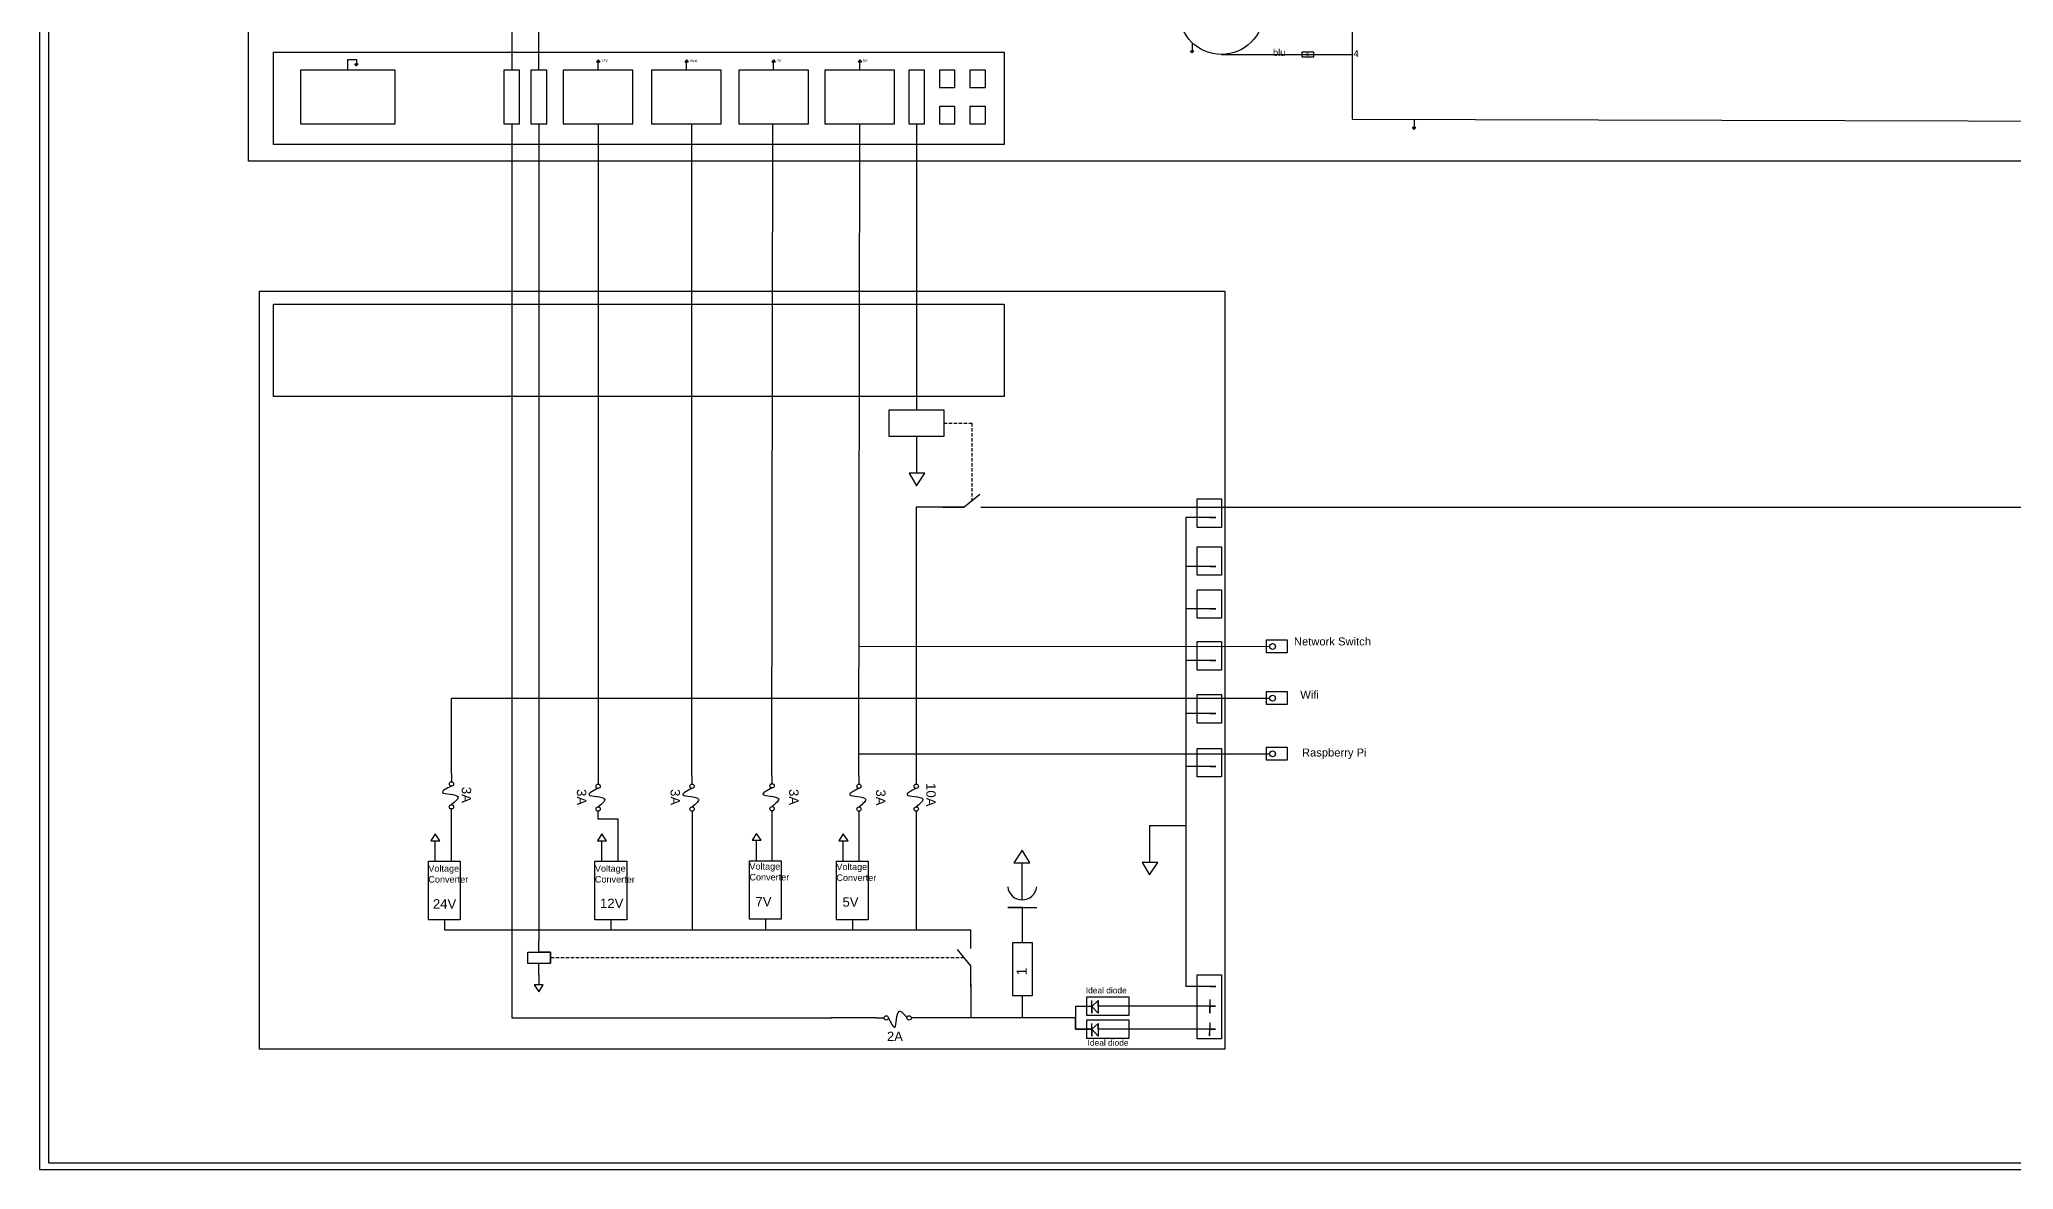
# Model space of a CAD drawing. Header units: inches. Extents: x -6006 to 28106, y 59 to 4778.
# Drawn here: x 12949 to 15909, y 59 to 1754 of the extents above; entities that cross this region are included whole.
import ezdxf

# ---------------------------------------------------------------- set-up
doc = ezdxf.new("R2010")
doc.units = ezdxf.units.IN
doc.header["$MEASUREMENT"] = 0
doc.linetypes.add('DASHED2', pattern=[0.375, 0.25, -0.125])
doc.styles.get("Standard").update_dxf_attribs({"font": 'arial.ttf'})

msp = doc.modelspace()

# ---------------------------------------------------------------- linework, layer by layer
at = {"color": 0}
for p, q in [((13697.8, 1708.4), (13697.8, 1921.3)), ((13927.4, 596.8), (13927.4, 418.6))]:
    msp.add_line(p, q, dxfattribs=at)
at = {"color": 3}
for p, q in [((14677.4, 1749.4), (14677.4, 1737.6)), ((15010.3, 1634.8), (15010.3, 1623)), ((14264.1, 1159), (14264.1, 1103.7)), ((14613.3, 575.4), (14613.3, 520.1)), ((14422.4, 463.9), (14422.4, 519.2))]:
    msp.add_line(p, q, dxfattribs=at)
at = {"color": 3, "ltscale": 5}
for p, q in [((13424.4, 1714.8), (13421.9, 1718.1)), ((13421.9, 1718.1), (13426.8, 1718.1)), ((13424.4, 1714.8), (13426.8, 1718.1)), ((14677.4, 1734.2), (14674.9, 1737.6)), ((14674.9, 1737.6), (14679.8, 1737.6)), ((14677.4, 1734.2), (14679.8, 1737.6)), ((15010.3, 1619.6), (15007.8, 1623)), ((15007.8, 1623), (15012.8, 1623)), ((15010.3, 1619.6), (15012.8, 1623))]:
    msp.add_line(p, q, dxfattribs=at)
at = {"color": 1, "ltscale": 5}
for p, q in [((13786.5, 1723.8), (13784, 1720.4)), ((13789, 1720.4), (13784, 1720.4)), ((13786.5, 1723.8), (13789, 1720.4)), ((13919, 1723.8), (13916.5, 1720.4)), ((13921.5, 1720.4), (13916.5, 1720.4)), ((13919, 1723.8), (13921.5, 1720.4)), ((14049.7, 1723.8), (14047.2, 1720.4)), ((14052.2, 1720.4), (14047.2, 1720.4)), ((14049.7, 1723.8), (14052.2, 1720.4)), ((14178.7, 1723.8), (14176.3, 1720.4)), ((14181.2, 1720.4), (14176.3, 1720.4)), ((14178.7, 1723.8), (14181.2, 1720.4))]:
    msp.add_line(p, q, dxfattribs=at)
at = {"color": 1}
for p, q in [((13786.5, 1708.4), (13786.5, 1720.4)), ((13919, 1708.4), (13919, 1720.4)), ((14049.7, 1708.4), (14049.7, 1720.4)), ((14178.7, 1708.4), (14178.7, 1720.4)), ((14263.5, 596.8), (14263.5, 418.6)), ((13566.8, 521.8), (13566.8, 588.3)), ((13816.6, 521.8), (13816.6, 584.8)), ((14047.4, 522.4), (14047.4, 585.4)), ((14177.8, 521.8), (14177.8, 584.8)), ((14694.5, 304.3), (14571.9, 304.3)), ((14203.4, 286.7), (14136.2, 286.9)), ((14422.9, 286.9), (14268, 286.9)), ((14694.3, 270), (14571.9, 270))]:
    msp.add_line(p, q, dxfattribs=at)
for p, q in [((14721.1, 1731.8), (14917.1, 1731.8)), ((13566.6, 652.9), (13566.6, 640.9)), ((13786.5, 649.4), (13786.5, 637.5)), ((13927.3, 649.4), (13927.3, 637.5)), ((14047.2, 650.1), (14047.2, 638.1)), ((14177.6, 649.4), (14177.6, 637.5)), ((14263.4, 649.4), (14263.4, 637.5)), ((13566.8, 588.3), (13566.8, 600.2)), ((13786.7, 584.8), (13786.7, 596.8)), ((14047.4, 585.4), (14047.4, 597.4)), ((14177.8, 584.8), (14177.8, 596.8)), ((14203.4, 286.7), (14215.4, 286.7)), ((14268, 286.9), (14256.1, 286.9))]:
    msp.add_line(p, q)
at = {"color": 1, "ltscale": 20}
for p, q in [((13657, 1627.8), (13657.4, 286.9)), ((14177.8, 844.6), (14793.3, 843.9)), ((13566.6, 766.4), (14793.3, 766.4)), ((14177.7, 682.9), (14793.3, 682.9)), ((13657.4, 286.9), (14136.6, 286.9)), ((14136.6, 286.9), (14136.6, 286.9))]:
    msp.add_line(p, q, dxfattribs=at)
at = {"color": 3, "ltscale": 20}
msp.add_line((14613.3, 575.4), (14667.8, 575.4), dxfattribs=at)
at = {"color": 1}
for points in [[(14878.2, 3898.9), (14874.4, 3898.9), (14874.4, 1939.8), (13657, 1939.8), (13657, 1708.4)], [(12949, 1827.7), (12949, 59.4), (17620.3, 59.4), (17620.3, 3459), (17252, 3459), (17252, 3088.8), (17381, 3088.8), (17381, 3060), (17403.5, 3060)], [(14047.2, 650.1), (14048.3, 1628.4)], [(13927.3, 649.4), (13927.3, 1627.8)], [(14177.6, 649.4), (14178.7, 1627.8)], [(14335, 1052.8), (14263.4, 1052.8), (14263.4, 649.4)], [(13816.6, 584.8), (13786.7, 584.8)], [(14345.5, 390.7), (14345.5, 418.6), (13556.7, 418.6), (13556.7, 434.1)], [(13805.6, 434.1), (13805.6, 418.6)], [(14345.5, 338), (14345.5, 286.9)], [(14526.8, 304.1), (14502.1, 304.1), (14502.1, 269.8), (14526.8, 269.8), (14502.1, 269.8), (14502.1, 286.9), (14422.9, 286.9), (14422.9, 320.1)], [(14703.7, 314.5), (14703.6, 294.1), (14703.6, 304.3), (14712.4, 304.3), (14694.5, 304.3)], [(14703.6, 280.1), (14703.4, 259.8), (14703.5, 270), (14712.2, 270), (14694.3, 270)]]:
    msp.add_lwpolyline(points, dxfattribs=at)
at = {"color": 3}
for points in [[(12962.7, 1821.1), (12962.7, 69.5), (17602.4, 69.5), (17602.4, 3434.7), (17263.7, 3434.7), (17263.7, 2910.3), (17357.6, 2910.3), (17357.6, 2950), (17387.6, 2950)], [(13411.2, 1708.4), (13411.2, 1724.4), (13424.4, 1724.4), (13424.4, 1718.1)], [(14276.5, 1103.7), (14252.8, 1103.7), (14264.1, 1084.8), (14276.5, 1103.7)], [(14704.1, 1037.3), (14704.1, 1037.3), (14704.1, 1037.3), (14712.8, 1037.3), (14667.8, 1037.3)], [(14704.1, 963.8), (14704.1, 963.8), (14704.1, 963.8), (14712.8, 963.8), (14667.8, 963.8)], [(14704.1, 900.3), (14704.1, 900.3), (14704.1, 900.3), (14712.8, 900.3), (14667.8, 900.3)], [(14704.1, 822.8), (14704.1, 822.8), (14704.1, 822.8), (14712.8, 822.8), (14667.8, 822.8)], [(14704.1, 743.3), (14704.1, 743.3), (14704.1, 743.3), (14712.8, 743.3), (14667.8, 743.3)], [(14704.1, 663.8), (14704.1, 663.8), (14704.1, 663.8), (14712.8, 663.8), (14667.8, 663.8)], [(13542.3, 521.8), (13542.3, 552.5), (13549.4, 552.5), (13542.3, 562.7), (13535.8, 552.5), (13542.3, 552.5)], [(13791.9, 521.8), (13791.9, 552.5), (13799.1, 552.5), (13791.9, 562.7), (13785.4, 552.5), (13791.9, 552.5)], [(14023.8, 522.4), (14023.8, 553.2), (14030.9, 553.2), (14023.8, 563.3), (14017.3, 553.2), (14023.8, 553.2)], [(14154.2, 521.8), (14154.2, 552.5), (14161.3, 552.5), (14154.2, 562.7), (14147.7, 552.5), (14154.2, 552.5)], [(14410, 519.2), (14433.7, 519.2), (14422.4, 538.2), (14410, 519.2)], [(14625.8, 520.1), (14602, 520.1), (14613.3, 501.2), (14625.8, 520.1)], [(13697.8, 351.6), (13697.8, 336.2), (13690.6, 336.2), (13697.8, 326), (13704.3, 336.2), (13697.8, 336.2)], [(14704.1, 333.8), (14704.1, 333.8), (14704.1, 333.8), (14712.8, 333.8), (14667.8, 333.8)]]:
    msp.add_lwpolyline(points, dxfattribs=at)
at = {"color": 4}
msp.add_lwpolyline([(13262.4, 3065.9), (16400.5, 3065.9), (16400.5, 1571.9), (13262.4, 1571.9)], close=True, dxfattribs=at)
for points in [[(14917.1, 1635), (16394.7, 1630.9), (16394.7, 1932.3), (14917.1, 1936.4)], [(14859.8, 1728.3), (14859.8, 1735.3), (14841.8, 1735.3), (14841.8, 1728.3)], [(13685.9, 1627.8), (13709.7, 1627.8), (13709.7, 1708.4), (13685.9, 1708.4)], [(14252.2, 1627.8), (14276, 1627.8), (14276, 1708.4), (14252.2, 1708.4)], [(14298.3, 1682.3), (14321.6, 1682.3), (14321.6, 1708.4), (14298.3, 1708.4)], [(14343.9, 1682.3), (14367.3, 1682.3), (14367.3, 1708.4), (14343.9, 1708.4)], [(14298.3, 1627.8), (14321.6, 1627.8), (14321.6, 1654), (14298.3, 1654)], [(14343.9, 1627.8), (14367.3, 1627.8), (14367.3, 1654), (14343.9, 1654)], [(14819.8, 853.7), (14819.8, 834.2), (14788.8, 834.2), (14788.8, 853.7)], [(14819.8, 776.2), (14819.8, 756.7), (14788.8, 756.7), (14788.8, 776.2)], [(14819.8, 692.7), (14819.8, 673.2), (14788.8, 673.2), (14788.8, 692.7)], [(13579.8, 434.1), (13532, 434.1), (13532, 521.8), (13579.8, 521.8)], [(13829.4, 434.1), (13781.7, 434.1), (13781.7, 521.8), (13829.4, 521.8)], [(14061.2, 434.8), (14013.4, 434.8), (14013.4, 522.4), (14061.2, 522.4)], [(14191.6, 434.1), (14143.8, 434.1), (14143.8, 521.8), (14191.6, 521.8)], [(14408.4, 399.7), (14437.4, 399.7), (14437.4, 320.1), (14408.4, 320.1)], [(14519.3, 318.3), (14582.4, 318.3), (14582.4, 290.3), (14519.3, 290.3)], [(14519.3, 284), (14582.4, 284), (14582.4, 255.9), (14519.3, 255.9)]]:
    msp.add_lwpolyline(points, close=True)
at = {"color": 6}
for points in [[(13300, 1735.3), (14395.4, 1735.3), (14395.4, 1596.9), (13300, 1596.9)], [(13300, 1357.3), (14395.4, 1357.3), (14395.4, 1218.9), (13300, 1218.9)], [(14684.5, 1065.2), (14721.3, 1065.2), (14721.3, 1022.5), (14684.5, 1022.5)], [(14684.5, 993.6), (14721.3, 993.6), (14721.3, 950.9), (14684.5, 950.9)], [(14684.5, 929.1), (14721.3, 929.1), (14721.3, 886.4), (14684.5, 886.4)], [(14684.5, 851.2), (14721.3, 851.2), (14721.3, 808.4), (14684.5, 808.4)], [(14684.5, 771.8), (14721.3, 771.8), (14721.3, 729.1), (14684.5, 729.1)], [(14684.5, 691.1), (14721.3, 691.1), (14721.3, 648.4), (14684.5, 648.4)], [(14684.5, 351.4), (14721.3, 351.4), (14721.3, 255.6), (14684.5, 255.6)]]:
    msp.add_lwpolyline(points, close=True, dxfattribs=at)
at = {"color": 3}
msp.add_lwpolyline([(13340.3, 1627.8), (13482.1, 1627.8), (13482.1, 1708.4), (13340.3, 1708.4)], close=True, dxfattribs=at)
at = {"color": 1}
for points in [[(13645.1, 1627.8), (13668.9, 1627.8), (13668.9, 1708.4), (13645.1, 1708.4)], [(13734.3, 1627.8), (13838.7, 1627.8), (13838.7, 1708.4), (13734.3, 1708.4)], [(13866.8, 1627.8), (13971.2, 1627.8), (13971.2, 1708.4), (13866.8, 1708.4)], [(13997.5, 1627.8), (14101.9, 1627.8), (14101.9, 1708.4), (13997.5, 1708.4)], [(14126.5, 1627.8), (14231, 1627.8), (14231, 1708.4), (14126.5, 1708.4)]]:
    msp.add_lwpolyline(points, close=True, dxfattribs=at)
for points in [[(13697.8, 1627.8), (13697.8, 402.2), (13697.8, 402.2), (13697.8, 402.2)], [(14303.4, 1052.8), (14335, 1052.8), (14359.1, 1072.6)], [(14360.6, 1052.8), (14388.6, 1052.8)], [(14422.9, 399.7), (14422.9, 452.4), (14400.8, 452.4), (14444.3, 452.4)], [(13697.8, 351.6), (13697.8, 368.6), (13681, 368.6), (13681, 385.4), (13715, 385.4), (13715, 368.8), (13697.8, 368.6), (13715, 368.8), (13715, 385.4), (13697.8, 385.4), (13697.8, 402.2)], [(14345.5, 333.5), (14345.5, 365), (14325.6, 389.2)], [(14571.9, 304.3), (14536.2, 304.3), (14536.2, 294), (14526.8, 304.1), (14536.2, 312.7), (14536.2, 304.3), (14536.2, 312.7), (14526.8, 304.1), (14526.8, 294.1), (14526.8, 304.1), (14526.8, 294), (14526.8, 312.7)], [(14571.9, 270), (14536.2, 270), (14536.2, 259.6), (14526.8, 269.8), (14536.2, 278.4), (14536.2, 270), (14536.2, 278.4), (14526.8, 269.8), (14526.8, 259.7), (14526.8, 269.8), (14526.8, 259.6), (14526.8, 278.4)]]:
    msp.add_lwpolyline(points)
at = {"color": 1, "ltscale": 20}
for points in [[(13786.5, 1627.8), (13786.5, 649.4)], [(14388.6, 1052.8), (17076.5, 1052.8)], [(13566.6, 652.9), (13566.6, 766.4)], [(14037.3, 434.8), (14037.4, 418.6)], [(14167.7, 434.1), (14167.8, 418)]]:
    msp.add_lwpolyline(points, dxfattribs=at)
at = {"ltscale": 20}
msp.add_lwpolyline([(14264.1, 1627.8), (14264.1, 1198.7)], dxfattribs=at)
at = {"color": 4, "ltscale": 20}
msp.add_lwpolyline([(13278.9, 1376.9), (14726, 1376.9), (14726, 240), (13278.9, 240)], close=True, dxfattribs=at)
at = {"ltscale": 20}
msp.add_lwpolyline([(14223.1, 1198.7), (14305.1, 1198.7), (14305.1, 1159), (14223.1, 1159)], close=True, dxfattribs=at)
at = {"linetype": 'DASHED2', "ltscale": 20}
for points in [[(14305.1, 1178.9), (14347.1, 1178.9), (14347.1, 1062.7)], [(14335.6, 377.1), (13715, 377.1)]]:
    msp.add_lwpolyline(points, dxfattribs=at)
at = {"color": 3, "ltscale": 20}
msp.add_lwpolyline([(14667.8, 1037.3), (14667.8, 333.8)], dxfattribs=at)
for centre, radius in [((14721.1, 1795.1), 63.2), ((14797.7, 843.9), 4.45), ((14797.7, 766.4), 4.45), ((14797.7, 682.9), 4.45), ((13566.7, 637.7), 3.21), ((13786.6, 634.3), 3.21), ((13927.4, 634.3), 3.21), ((14047.3, 634.9), 3.21), ((14177.7, 634.3), 3.21), ((14263.5, 634.3), 3.21), ((13566.7, 603.4), 3.21), ((13786.6, 600), 3.21), ((13927.4, 600), 3.21), ((14047.3, 600.6), 3.21), ((14177.7, 600), 3.21), ((14263.5, 600), 3.21), ((14218.6, 286.8), 3.21), ((14252.9, 286.8), 3.21)]:
    msp.add_circle(centre, radius)
msp.add_arc((14422.4, 485.8), 21.9, 186.2232, 353.7768)
for points in [[(13566.7, 634.5), (13553, 625.1), (13576.5, 618.5), (13566.7, 606.7)], [(13786.6, 631.1), (13772.9, 621.6), (13796.4, 615.1), (13786.6, 603.2)], [(13927.4, 631.1), (13913.7, 621.6), (13937.3, 615.1), (13927.4, 603.2)], [(14047.3, 631.7), (14033.6, 622.3), (14057.1, 615.7), (14047.3, 603.8)], [(14177.7, 631.1), (14164, 621.6), (14187.6, 615.1), (14177.7, 603.2)], [(14263.5, 631.1), (14249.8, 621.6), (14273.3, 615.1), (14263.5, 603.2)], [(14221.8, 286.8), (14231.2, 273.1), (14237.8, 296.7), (14249.7, 286.8)]]:
    msp.add_spline(points, degree=3)

# ---------------------------------------------------------------- texts
at = {"color": 1}
for s, p in [('12V', (13791.1, 1720.4)), ('Vbat', (13923.6, 1720.4)), ('7V', (14054.3, 1720.4)), ('5V', (14183.4, 1720.4))]:
    msp.add_text(s, height=4.13, dxfattribs=at).set_placement(p)
at = {"ltscale": 5}
for s, p in [('blu', (14798.3, 1729.9)), ('4', (14919.1, 1728.4))]:
    msp.add_text(s, height=10, rotation=359.8034, dxfattribs=at).set_placement(p)
for s, height, rotation, p in [('33', 4.13, 90, (14852, 1728.3)), ('3A', 14.1, 270, (13582.1, 633.4)), ('3A', 14.1, 270, (13754.7, 630)), ('3A', 14.1, 270, (13895.2, 630)), ('3A', 14.1, 270, (14072.9, 630.1)), ('3A', 14.1, 270, (14203.3, 629.5)), ('10A', 14.1, 270, (14278.6, 639)), ('1', 15.1, 90, (14429, 350.5))]:
    msp.add_text(s, height=height, rotation=rotation).set_placement(p)
at = {"color": 7, "linetype": 'DASHED2', "ltscale": 20, "true_color": 0xffffff}
for s, p in [('Network Switch', (14829.8, 845.5)), ('Wifi', (14839.3, 765.6)), ('Raspberry Pi', (14841.8, 678.9))]:
    msp.add_text(s, height=12, dxfattribs=at).set_placement(p)
for s, height, p in [('24V', 14.1, (13538.8, 450.8)), ('12V', 14.1, (13789.4, 451.6)), ('7V', 14.1, (14022.5, 454.2)), ('5V', 14.1, (14152.9, 453.6)), ('Ideal diode', 8.988, (14517.7, 323.6)), ('2A', 14.1, (14219.5, 252)), ('Ideal diode', 8.988, (14520.4, 245.1))]:
    msp.add_text(s, height=height).set_placement(p)
at = {"color": 1, "ltscale": 20, "char_height": 9.752, "attachment_point": 1}
for insert in [(13532, 515.8), (13781.7, 515.8), (14013.4, 519), (14143.8, 518.3)]:
    msp.add_mtext_dynamic_manual_height_columns('{\\C256;Voltage Converter}', width=3.415, gutter_width=48.8, heights=[0], dxfattribs=dict(at, insert=insert))

doc.saveas('drawing.dxf')
